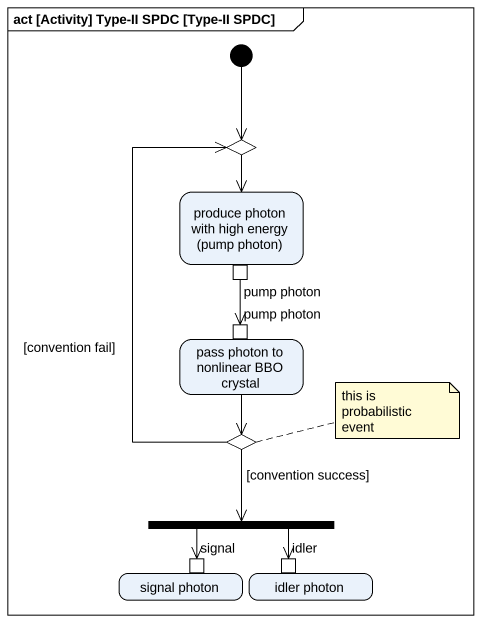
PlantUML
@startuml
mainframe act [Activity] Type-II SPDC [Type-II SPDC]
hide empty description
state choice1 <<choice>>
state "produce photon with high energy (pump photon)" as produce_photon_with_high {
  state "pump photon" as pump_photon <<outputPin>>
}
state "pass photon to nonlinear BBO crystal" as pass_photon_to_nonlinear {
  state "pump photon" as pump_photon_2 <<inputPin>>
}
state choice2 <<choice>>
state fork1 <<fork>>
state "signal photon" as signal_photon {
  state signal <<inputPin>>
}
state "idler photon" as idler_photon {
  state idler <<inputPin>>
}
[*] --> choice1
choice1 --> produce_photon_with_high
pump_photon --> pump_photon_2
pass_photon_to_nonlinear --> choice2
choice2 -up-> choice1 : [convention fail]
choice2 --> fork1 : [convention success]
fork1 --> signal
fork1 --> idler
note right of choice2 : this is probabilistic event
@enduml
